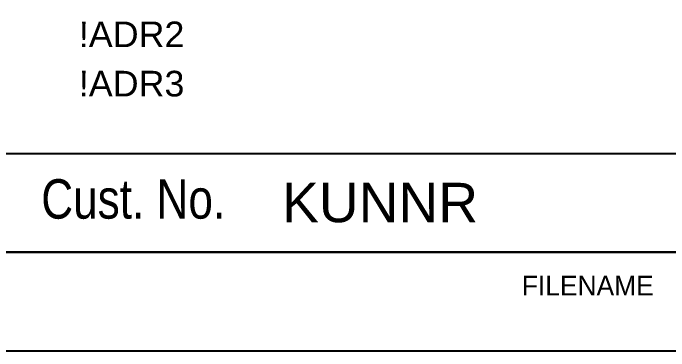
# Model space of a CAD drawing. Header units: millimetres. Extents: x -5 to 415, y -5 to 292.
# Drawn here: x 293.05 to 326.28, y -5 to 12.13 of the extents above; entities that cross this region are included whole.
import ezdxf
from ezdxf.enums import TextEntityAlignment as Align

# ---------------------------------------------------------------- set-up
doc = ezdxf.new("R2010")
doc.units = ezdxf.units.MM
doc.header["$LTSCALE"] = 2
doc.layers.add('FRAME51', color=7, linetype='Continuous')
doc.styles.add('Arial', font='arial.ttf')

msp = doc.modelspace()

# ---------------------------------------------------------------- linework, layer by layer
at = {"layer": 'FRAME51'}
for p, q in [((410, 5), (232, 5)), ((410, 0), (232, 0))]:
    msp.add_line(p, q, dxfattribs=at)
at = {"layer": 'FRAME51', "color": 4}
msp.add_line((232, 0), (410, 0), dxfattribs=at)
at = {"layer": 'FRAME51', "color": 4, "linetype": 'Continuous'}
msp.add_line((232, 0), (410, 0), dxfattribs=at)
at = {"layer": 'FRAME51', "color": 7, "linetype": 'Continuous'}
msp.add_lwpolyline([(415, -5), (415, 292), (-5, 292), (-5, -5)], close=True, dxfattribs=at)

# ---------------------------------------------------------------- texts
at = {"layer": 'FRAME51', "color": 5, "linetype": 'Continuous', "style": 'Arial', "width": 0.8002}
msp.add_text('Cust. No.', height=2, dxfattribs=at).set_placement((294.478, 1.708), (303.797, 1.708), align=Align.FIT)
at = {"layer": 'FRAME51', "style": 'Arial'}
for tag, p in [('!ADR2', (296.382, 10.406)), ('!ADR3', (296.382, 7.906))]:
    msp.add_attdef(tag, p, '', height=1.3, dxfattribs=at)
msp.add_attdef('KUNNR', text='', height=2, dxfattribs=at).set_placement((311.644, 1.525), align=Align.CENTER)
at = {"layer": 'FRAME51', "flags": 1}
msp.add_attdef('FILENAME', (318.823, -2.187), 'RAHM-A3Q', height=1, dxfattribs=at)

doc.saveas('drawing.dxf')
